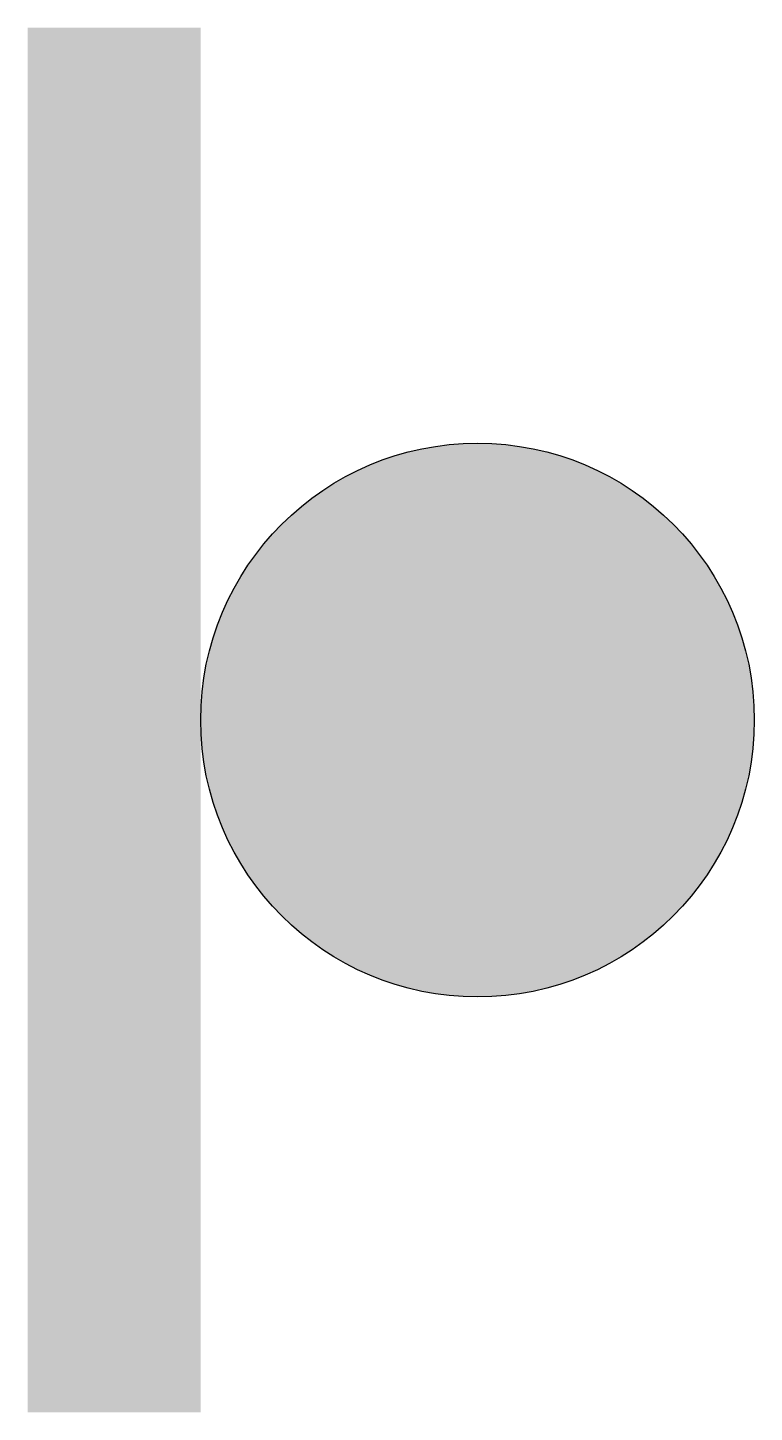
# Model space of a CAD drawing. Extents: x -0.065 to 0.04, y -0.1 to 0.1.
import ezdxf

# ---------------------------------------------------------------- set-up
doc = ezdxf.new("R2010")
doc.units = 0
doc.header["$LTSCALE"] = 0.01
doc.header["$MEASUREMENT"] = 0
doc.layers.get('0').update_dxf_attribs({"lineweight": 20})

msp = doc.modelspace()

# ---------------------------------------------------------------- hatches: boundary and pattern name
at = {"linetype": 'ByBlock', "lineweight": -2}
h = msp.add_hatch(color=0, dxfattribs=at)
h.dxf.hatch_style = 1
h.paths.add_polyline_path([(-0.04, 0.10001), (-0.065, 0.10001), (-0.065, -0.09999), (-0.04, -0.09999)])
h = msp.add_hatch(color=0, dxfattribs=at)
h.dxf.hatch_style = 1
h.paths.add_polyline_path([(-0.04, 0, 1), (0.04, 0, 1)])

# ---------------------------------------------------------------- linework, layer by layer
at = {"color": 0, "linetype": 'ByBlock', "lineweight": -2}
msp.add_circle((0, 0), 0.04, dxfattribs=at)

doc.saveas('drawing.dxf')
